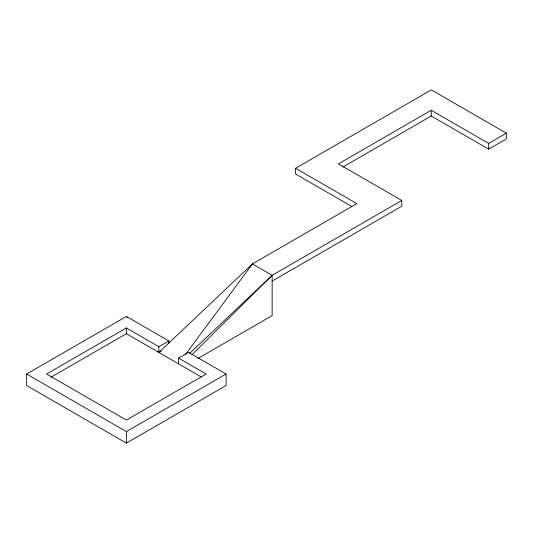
<?xml version="1.0" encoding="UTF-8"?>
<svg xmlns="http://www.w3.org/2000/svg" width="533" height="533" viewBox="0 0 533 533"><rect width="100%" height="100%" fill="white"/><g stroke="black" fill="none" stroke-linecap="round" stroke-linejoin="round"><path stroke-width="0.8" d="M168.774 343.385L168.841 340.953L126.381 316.442L26.65 374.019L26.65 385.532L126.381 443.11L226.112 385.532L226.112 374.019L188.569 352.346L178.595 358.103L178.595 363.859M185.484 354.532L252.415 263.915L356.83 203.626L295.588 168.268L295.588 174.031L351.787 206.471M192.1 354.605L272.143 275.301L401.795 200.455L401.795 206.211L272.143 281.064M157.761 351.247L158.867 352.466L252.415 263.915L272.143 275.301L272.143 315.609L197.936 358.456M189.775 353.279L272.143 275.301M158.867 352.466L160.973 351.214L158.867 352.466L158.867 346.71L126.381 327.955L46.598 374.019L126.381 420.084L206.164 374.019L178.595 358.103M295.588 168.268L431.357 89.89L506.35 133.183L506.35 138.946L488.668 149.153L431.27 116.014L342.739 167.129M506.35 133.183L488.668 143.397L431.27 110.258L338.422 163.864L401.795 200.455M50.908 377.284L126.381 333.711L201.214 376.918M158.867 346.71L168.841 340.953L168.868 343.005M26.65 374.019L126.381 431.597L226.112 374.019M126.381 316.442L127.48 317.661M488.668 143.397L488.668 149.153M431.27 110.258L431.27 116.014M126.381 327.955L126.381 333.711M126.381 431.597L126.381 443.11"/></g></svg>
